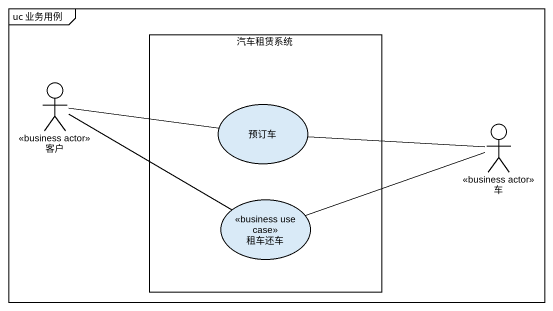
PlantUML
@startuml
mainframe uc 业务用例
rectangle 汽车租赁系统 {
  usecase 预订车
  usecase 租车还车 <<business use case>>
}
actor 客户 <<business actor>>
actor 车 <<business actor>>
客户 -right- 预订车
客户 -right- 租车还车
车 -left- 预订车
车 -left- 租车还车
@enduml
